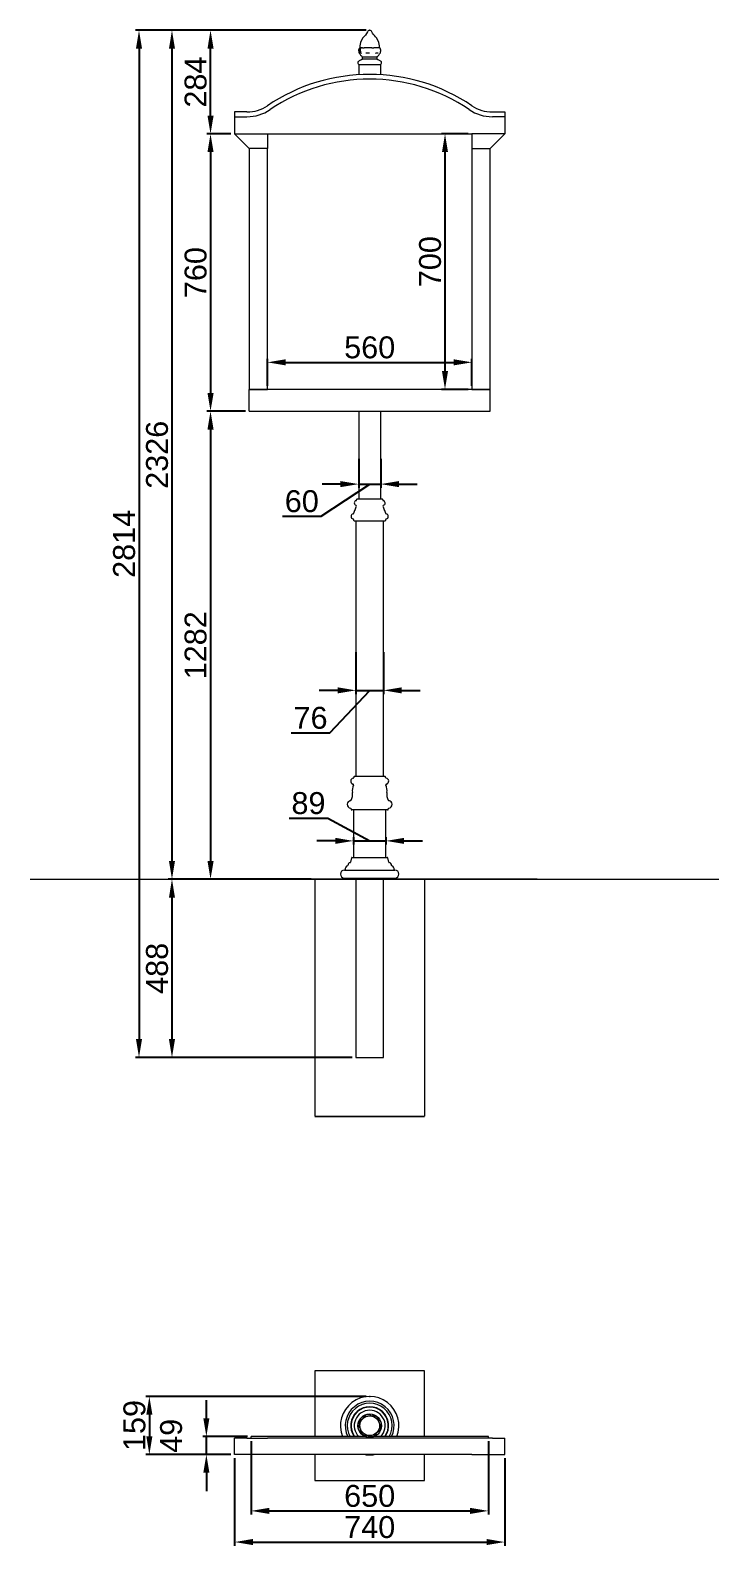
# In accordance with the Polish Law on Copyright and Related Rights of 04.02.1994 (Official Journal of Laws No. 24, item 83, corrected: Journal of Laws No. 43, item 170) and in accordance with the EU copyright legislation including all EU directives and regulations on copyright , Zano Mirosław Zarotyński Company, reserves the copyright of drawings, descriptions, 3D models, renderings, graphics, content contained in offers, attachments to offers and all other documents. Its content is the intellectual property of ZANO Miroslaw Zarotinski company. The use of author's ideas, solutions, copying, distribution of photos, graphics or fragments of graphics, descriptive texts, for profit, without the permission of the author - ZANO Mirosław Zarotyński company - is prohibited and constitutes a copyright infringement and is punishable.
# Model space of a CAD drawing. Header units: millimetres. Extents: x -527 to 5536, y 188 to 4456.
# Drawn here: x -527 to 1359, y 188 to 4340 of the extents above; entities that cross this region are included whole.
import ezdxf

# ---------------------------------------------------------------- set-up
doc = ezdxf.new("R2010")
doc.units = ezdxf.units.MM
doc.header["$PDSIZE"] = -1
doc.linetypes.add('HIDDEN', pattern=[1.905, 1.27, -0.635])
for name, color, linetype, lineweight in [('ZANO_R', 7, 'Continuous', 0), ('ZANO_R_przerywana', 7, 'HIDDEN', 0), ('ZANO_W', 1, 'Continuous', 0)]:
    doc.layers.add(name, color=color, linetype=linetype, lineweight=lineweight)
doc.styles.add('Arial', font='arial.ttf')
doc.styles.get("Standard").update_dxf_attribs({"font": 'ARIALUNI.TTF'})
doc.dimstyles.new('pl i ang', dxfattribs={"dimtxt": 50, "dimasz": 50, "dimexe": 1.25, "dimexo": 0.625, "dimgap": 10, "dimtad": 1, "dimtoh": 1, "dimtxsty": 'Standard', "dimcen": 2.5, "dimclrd": 1, "dimclre": 1, "dimclrt": 1, "dimadec": 0, "dimazin": 0, "dimtfac": 1, "dimtmove": 0, "dimatfit": 3, "dimfxl": 1, "dimarcsym": 1})

# ---------------------------------------------------------------- blocks, each defined once
blk = doc.blocks.new('*D407')
at = {"layer": 'ZANO_W', "color": 1, "lineweight": -2}
for p, q in [((392.7, 4339.6), (-43.1, 4339.6)), ((-33.1, 4105.8), (-33.1, 4289.6)), ((22.8, 4055.8), (-43.1, 4055.8))]:
    blk.add_line(p, q, dxfattribs=at)
at = {"layer": 'ZANO_W', "color": 1}
for points in [[(-24.7, 4289.6), (-41.4, 4289.6), (-33.1, 4339.6)], [(-41.4, 4105.8), (-24.7, 4105.8), (-33.1, 4055.8)]]:
    blk.add_solid(points, dxfattribs=at)
at = {"layer": 'ZANO_W', "color": 1, "insert": (-73.7, 4197.7), "char_height": 60, "attachment_point": 5, "rotation": 90, "style": 'Arial'}
blk.add_mtext('284', dxfattribs=at)
blk = doc.blocks.new('*D408')
at = {"layer": 'ZANO_W', "color": 1, "lineweight": -2}
for p, q in [((22.8, 4055.8), (-43.1, 4055.8)), ((-33.1, 4005.8), (-33.1, 3345.8)), ((62.8, 3295.8), (-43.1, 3295.8))]:
    blk.add_line(p, q, dxfattribs=at)
at = {"layer": 'ZANO_W', "color": 1}
for points in [[(-24.7, 4005.8), (-41.4, 4005.8), (-33.1, 4055.8)], [(-41.4, 3345.8), (-24.7, 3345.8), (-33.1, 3295.8)]]:
    blk.add_solid(points, dxfattribs=at)
at = {"layer": 'ZANO_W', "color": 1, "insert": (-73.7, 3675.8), "char_height": 60, "attachment_point": 5, "rotation": 90, "style": 'Arial'}
blk.add_mtext('760', dxfattribs=at)
blk = doc.blocks.new('*D409')
at = {"layer": 'ZANO_W', "color": 1, "lineweight": -2}
for p, q in [((62.8, 3295.8), (-43.1, 3295.8)), ((-33.1, 3245.8), (-33.1, 2063.6)), ((242.8, 2013.6), (-43.1, 2013.6))]:
    blk.add_line(p, q, dxfattribs=at)
at = {"layer": 'ZANO_W', "color": 1}
for points in [[(-24.7, 3245.8), (-41.4, 3245.8), (-33.1, 3295.8)], [(-41.4, 2063.6), (-24.7, 2063.6), (-33.1, 2013.6)]]:
    blk.add_solid(points, dxfattribs=at)
at = {"layer": 'ZANO_W', "color": 1, "insert": (-73.7, 2654.7), "char_height": 60, "attachment_point": 5, "rotation": 90, "style": 'Arial'}
blk.add_mtext('1282', dxfattribs=at)
blk = doc.blocks.new('*D410')
at = {"layer": 'ZANO_W', "color": 1, "lineweight": -2}
for p, q in [((242.8, 2013.6), (-148.7, 2013.6)), ((-138.7, 1963.6), (-138.7, 1575.6)), ((354.8, 1525.6), (-148.7, 1525.6))]:
    blk.add_line(p, q, dxfattribs=at)
at = {"layer": 'ZANO_W', "color": 1}
for points in [[(-130.4, 1963.6), (-147, 1963.6), (-138.7, 2013.6)], [(-147, 1575.6), (-130.4, 1575.6), (-138.7, 1525.6)]]:
    blk.add_solid(points, dxfattribs=at)
at = {"layer": 'ZANO_W', "color": 1, "insert": (-179.3, 1769.6), "char_height": 60, "attachment_point": 5, "rotation": 90, "style": 'Arial'}
blk.add_mtext('488', dxfattribs=at)
blk = doc.blocks.new('*D411')
at = {"layer": 'ZANO_W', "color": 1, "lineweight": -2}
for p, q in [((393, 4339.6), (-148.7, 4339.6)), ((-138.7, 4289.6), (-138.7, 2063.6)), ((242.8, 2013.6), (-148.7, 2013.6))]:
    blk.add_line(p, q, dxfattribs=at)
at = {"layer": 'ZANO_W', "color": 1}
for points in [[(-130.4, 4289.6), (-147, 4289.6), (-138.7, 4339.6)], [(-147, 2063.6), (-130.4, 2063.6), (-138.7, 2013.6)]]:
    blk.add_solid(points, dxfattribs=at)
at = {"layer": 'ZANO_W', "color": 1, "insert": (-179.4, 3176.6), "char_height": 60, "attachment_point": 5, "rotation": 90, "style": 'Arial'}
blk.add_mtext('2326', dxfattribs=at)
blk = doc.blocks.new('*D412')
at = {"layer": 'ZANO_W', "color": 1, "lineweight": -2}
for p, q in [((392.7, 4339.6), (-239, 4339.6)), ((-229, 4289.6), (-229, 1575.6)), ((354.8, 1525.6), (-239, 1525.6))]:
    blk.add_line(p, q, dxfattribs=at)
at = {"layer": 'ZANO_W', "color": 1}
for points in [[(-220.7, 4289.6), (-237.3, 4289.6), (-229, 4339.6)], [(-237.3, 1575.6), (-220.7, 1575.6), (-229, 1525.6)]]:
    blk.add_solid(points, dxfattribs=at)
at = {"layer": 'ZANO_W', "color": 1, "insert": (-269.6, 2932.6), "char_height": 60, "attachment_point": 5, "rotation": 90, "style": 'Arial'}
blk.add_mtext('2814', dxfattribs=at)
blk = doc.blocks.new('*D414')
at = {"layer": 'ZANO_W', "color": 1, "lineweight": -2}
for p, q in [((392.9, 596.6), (-210.7, 596.6)), ((-200.7, 546.6), (-200.7, 487.6)), ((22.8, 437.6), (-210.7, 437.6))]:
    blk.add_line(p, q, dxfattribs=at)
at = {"layer": 'ZANO_W', "color": 1}
for points in [[(-192.3, 546.6), (-209, 546.6), (-200.7, 596.6)], [(-209, 487.6), (-192.3, 487.6), (-200.7, 437.6)]]:
    blk.add_solid(points, dxfattribs=at)
at = {"layer": 'ZANO_W', "color": 1, "insert": (-241.3, 517.1), "char_height": 60, "attachment_point": 5, "rotation": 90, "style": 'Arial'}
blk.add_mtext('159', dxfattribs=at)
blk = doc.blocks.new('*D415')
at = {"layer": 'ZANO_W', "color": 1, "lineweight": -2}
for p, q in [((-44.5, 536.6), (-44.5, 586.6)), ((67.8, 486.6), (-54.5, 486.6)), ((-44.5, 437.6), (-44.5, 486.6)), ((22.8, 437.6), (-54.5, 437.6)), ((-44.5, 387.6), (-44.5, 337.6))]:
    blk.add_line(p, q, dxfattribs=at)
at = {"layer": 'ZANO_W', "color": 1}
for points in [[(-52.8, 536.6), (-36.2, 536.6), (-44.5, 486.6)], [(-36.2, 387.6), (-52.8, 387.6), (-44.5, 437.6)]]:
    blk.add_solid(points, dxfattribs=at)
at = {"layer": 'ZANO_W', "color": 1, "insert": (-140.8, 488.8), "char_height": 60, "attachment_point": 5, "rotation": 90, "style": 'Arial'}
blk.add_mtext('49', dxfattribs=at)
blk = doc.blocks.new('*D416')
at = {"layer": 'ZANO_W', "color": 1, "lineweight": -2}
for p, q in [((77.8, 474.6), (77.8, 273.2)), ((727.9, 474.6), (727.9, 273.2)), ((127.8, 283.2), (677.9, 283.2))]:
    blk.add_line(p, q, dxfattribs=at)
at = {"layer": 'ZANO_W', "color": 1}
for points in [[(127.8, 291.6), (127.8, 274.9), (77.8, 283.2)], [(677.9, 274.9), (677.9, 291.6), (727.9, 283.2)]]:
    blk.add_solid(points, dxfattribs=at)
at = {"layer": 'ZANO_W', "color": 1, "insert": (402.9, 323.9), "char_height": 60, "attachment_point": 5, "style": 'Arial'}
blk.add_mtext('650', dxfattribs=at)
blk = doc.blocks.new('*D417')
at = {"layer": 'ZANO_W', "color": 1, "lineweight": -2}
for p, q in [((32.8, 427.6), (32.8, 187.8)), ((772.9, 427.6), (772.9, 187.8)), ((82.8, 197.8), (722.9, 197.8))]:
    blk.add_line(p, q, dxfattribs=at)
at = {"layer": 'ZANO_W', "color": 1}
for points in [[(82.8, 206.2), (82.8, 189.5), (32.8, 197.8)], [(722.9, 189.5), (722.9, 206.2), (772.9, 197.8)]]:
    blk.add_solid(points, dxfattribs=at)
at = {"layer": 'ZANO_W', "color": 1, "insert": (402.9, 238.5), "char_height": 60, "attachment_point": 5, "style": 'Arial'}
blk.add_mtext('740', dxfattribs=at)
blk = doc.blocks.new('*D420')
at = {"layer": 'ZANO_W', "color": 1, "lineweight": -2}
for p, q in [((122.8, 3365.8), (122.8, 3439.9)), ((172.8, 3429.9), (632.9, 3429.9)), ((682.9, 3365.8), (682.9, 3439.9))]:
    blk.add_line(p, q, dxfattribs=at)
at = {"layer": 'ZANO_W', "color": 1}
for points in [[(172.8, 3438.3), (172.8, 3421.6), (122.8, 3429.9)], [(632.9, 3421.6), (632.9, 3438.3), (682.9, 3429.9)]]:
    blk.add_solid(points, dxfattribs=at)
at = {"layer": 'ZANO_W', "color": 1, "insert": (402.9, 3470.6), "char_height": 60, "attachment_point": 5, "style": 'Arial'}
blk.add_mtext('560', dxfattribs=at)
blk = doc.blocks.new('*D421')
at = {"layer": 'ZANO_W', "color": 1, "lineweight": -2}
for p, q in [((672.9, 4055.8), (599.2, 4055.8)), ((609.2, 3405.8), (609.2, 4005.8)), ((672.9, 3355.8), (599.2, 3355.8))]:
    blk.add_line(p, q, dxfattribs=at)
at = {"layer": 'ZANO_W', "color": 1}
for points in [[(617.5, 4005.8), (600.8, 4005.8), (609.2, 4055.8)], [(600.8, 3405.8), (617.5, 3405.8), (609.2, 3355.8)]]:
    blk.add_solid(points, dxfattribs=at)
at = {"layer": 'ZANO_W', "color": 1, "insert": (568.5, 3705.8), "char_height": 60, "attachment_point": 5, "rotation": 90, "style": 'Arial'}
blk.add_mtext('700', dxfattribs=at)
blk = doc.blocks.new('*D422')
at = {"layer": 'ZANO_W', "color": 1, "lineweight": -2}
for p, q in [((372.7, 3165.7), (372.7, 3086.3)), ((433, 3165.7), (433, 3086.3)), ((269.9, 3008.5), (402.9, 3096.3)), ((322.7, 3096.3), (272.7, 3096.3)), ((372.7, 3096.3), (433, 3096.3)), ((483, 3096.3), (533, 3096.3)), ((163.9, 3008.5), (269.9, 3008.5))]:
    blk.add_line(p, q, dxfattribs=at)
at = {"layer": 'ZANO_W', "color": 1}
for points in [[(322.7, 3087.9), (322.7, 3104.6), (372.7, 3096.3)], [(483, 3104.6), (483, 3087.9), (433, 3096.3)]]:
    blk.add_solid(points, dxfattribs=at)
at = {"layer": 'ZANO_W', "color": 1, "insert": (216.9, 3049.2), "char_height": 60, "attachment_point": 5, "style": 'Arial'}
blk.add_mtext('60', dxfattribs=at)
blk = doc.blocks.new('*D423')
at = {"layer": 'ZANO_W', "color": 1, "lineweight": -2}
for p, q in [((364.8, 2635.7), (364.8, 2521.2)), ((440.9, 2635.7), (440.9, 2521.2)), ((314.8, 2531.2), (264.8, 2531.2)), ((293.7, 2414.9), (402.9, 2531.2)), ((364.8, 2531.2), (440.9, 2531.2)), ((490.9, 2531.2), (540.9, 2531.2)), ((188.2, 2414.9), (293.7, 2414.9))]:
    blk.add_line(p, q, dxfattribs=at)
at = {"layer": 'ZANO_W', "color": 1}
for points in [[(314.8, 2522.9), (314.8, 2539.6), (364.8, 2531.2)], [(490.9, 2539.6), (490.9, 2522.9), (440.9, 2531.2)]]:
    blk.add_solid(points, dxfattribs=at)
at = {"layer": 'ZANO_W', "color": 1, "insert": (240.9, 2455.6), "char_height": 60, "attachment_point": 5, "style": 'Arial'}
blk.add_mtext('76', dxfattribs=at)
blk = doc.blocks.new('*D424')
at = {"layer": 'ZANO_W', "color": 1, "lineweight": -2}
for p, q in [((182.1, 2181.3), (288.3, 2181.3)), ((288.3, 2181.3), (402.9, 2118.8)), ((308.4, 2118.8), (258.4, 2118.8)), ((358.4, 2128.7), (358.4, 2108.8)), ((358.4, 2118.8), (447.3, 2118.8)), ((447.3, 2128.7), (447.3, 2108.8)), ((497.3, 2118.8), (547.3, 2118.8))]:
    blk.add_line(p, q, dxfattribs=at)
at = {"layer": 'ZANO_W', "color": 1}
for points in [[(308.4, 2110.5), (308.4, 2127.2), (358.4, 2118.8)], [(497.3, 2127.2), (497.3, 2110.5), (447.3, 2118.8)]]:
    blk.add_solid(points, dxfattribs=at)
at = {"layer": 'ZANO_W', "color": 1, "insert": (235.2, 2222), "char_height": 60, "attachment_point": 5, "style": 'Arial'}
blk.add_mtext('89', dxfattribs=at)

msp = doc.modelspace()

# ---------------------------------------------------------------- linework, layer by layer
at = {"layer": 'ZANO_R'}
for p, q in [((403, 4339.6), (402.7, 4339.6)), ((375.9, 4292), (375.9, 4291.9)), ((383, 4292), (375.9, 4292)), ((379.1, 4276.7), (376.1, 4276.7)), ((378.9, 4277.6), (379.1, 4277.3)), ((408.8, 4292), (387.4, 4292)), ((402.1, 4276.7), (392.7, 4276.7)), ((428.6, 4292), (414.3, 4292)), ((425.8, 4276.7), (419.4, 4276.7)), ((429.8, 4291.9), (429.8, 4292)), ((429.8, 4292), (429.8, 4292)), ((372.7, 4245.8), (372.7, 4217.9)), ((372.7, 4245.8), (402.9, 4245.8)), ((375.8, 4275.3), (375.7, 4275.4)), ((375.9, 4275.1), (375.9, 4275)), ((422.4, 4260.8), (383.3, 4260.8)), ((383.5, 4266.5), (422.2, 4266.5)), ((402.9, 4245.8), (433, 4245.8)), ((430, 4275.3), (430, 4275.4)), ((433, 4217.9), (433, 4245.8)), ((66.7, 4115.8), (32.8, 4115.8)), ((32.8, 4115.8), (32.8, 4102.8)), ((739, 4115.8), (772.9, 4115.8)), ((772.9, 4115.8), (772.9, 4102.8)), ((32.8, 4102.8), (66.7, 4102.8)), ((32.8, 4102.8), (32.8, 4055.8)), ((772.9, 4102.8), (739, 4102.8)), ((772.9, 4102.8), (772.9, 4055.8)), ((32.8, 4055.8), (122.8, 4055.8)), ((72.8, 4015.8), (32.8, 4055.8)), ((122.8, 4055.8), (682.9, 4055.8)), ((122.8, 4055.8), (122.8, 4015.8)), ((772.9, 4055.8), (682.9, 4055.8)), ((682.9, 4055.8), (682.9, 4015.8)), ((732.9, 4015.8), (772.9, 4055.8)), ((72.8, 4015.8), (72.8, 3355.8)), ((122.8, 4015.8), (72.8, 4015.8)), ((122.8, 3355.8), (122.8, 4015.8)), ((682.9, 4015.8), (682.9, 3355.8)), ((682.9, 4015.8), (732.9, 4015.8)), ((732.9, 3355.8), (732.9, 4015.8)), ((72.8, 3355.8), (122.8, 3355.8)), ((72.8, 3295.8), (72.8, 3355.8)), ((732.9, 3355.8), (72.8, 3355.8)), ((682.9, 3355.8), (732.9, 3355.8)), ((732.9, 3295.8), (732.9, 3355.8)), ((72.8, 3295.8), (732.9, 3295.8)), ((372.7, 3295.8), (372.7, 3055.7)), ((433, 3055.7), (433, 3295.8)), ((366.9, 3053.8), (366.9, 3052.9)), ((368.9, 3055.7), (402.9, 3055.7)), ((402.9, 3055.7), (436.8, 3055.7)), ((438.8, 3052.9), (438.8, 3053.8)), ((358.8, 2999), (358.8, 2997.7)), ((360.8, 2995.8), (444.9, 2995.8)), ((364.8, 2995.8), (364.8, 2295.7)), ((440.9, 2295.7), (440.9, 2995.8)), ((446.9, 2997.7), (446.9, 2999)), ((359.7, 2293.9), (359.6, 2292.8)), ((361.7, 2295.7), (402.9, 2295.7)), ((402.9, 2295.7), (444, 2295.7)), ((446.2, 2292.8), (446, 2293.9)), ((351.8, 2206.4), (351.8, 2205.6)), ((451.9, 2203.7), (353.8, 2203.7)), ((358.4, 2203.7), (358.4, 2073.7)), ((447.3, 2073.7), (447.3, 2203.7)), ((453.9, 2205.6), (453.9, 2206.4)), ((333.8, 2038.9), (402.9, 2038.9)), ((352.7, 2072.8), (350.5, 2060.4)), ((353.7, 2073.7), (402.9, 2073.7)), ((402.9, 2073.7), (452, 2073.7)), ((402.9, 2038.9), (471.9, 2038.9)), ((455.2, 2060.4), (453, 2072.8)), ((-526.7, 2013.6), (1358.8, 2013.6)), ((861.7, 2013.6), (-56, 2013.6)), ((252.8, 2013.6), (552.9, 2013.6)), ((552.9, 2013.6), (252.8, 2013.6)), ((333.8, 2016.9), (471.9, 2016.9)), ((337.8, 2016.3), (337.8, 2013.6)), ((364.8, 2013.6), (440.9, 2013.6)), ((467.9, 2013.6), (467.9, 2016.3)), ((409, 543), (409, 543)), ((375.9, 514.2), (376.1, 512.9)), ((376.9, 508.8), (376.9, 508.8)), ((383.1, 535.2), (383.1, 535.2)), ((428.8, 524.5), (428.8, 524.5)), ((32.8, 437.6), (32.8, 482.6)), ((66.7, 482.6), (32.8, 482.6)), ((66.7, 482.6), (122.7, 482.6)), ((77.8, 482.6), (77.8, 486.6)), ((390.7, 486.6), (77.8, 486.6)), ((683, 482.6), (122.7, 482.6)), ((396.7, 490.3), (396.7, 490.3)), ((727.9, 486.6), (414.9, 486.6)), ((418.4, 494.5), (418.9, 494.9)), ((422.6, 498.1), (422.6, 498.1)), ((739, 482.6), (683, 482.6)), ((727.9, 482.6), (727.9, 486.6)), ((739, 482.6), (772.9, 482.6)), ((772.9, 437.6), (772.9, 482.6)), ((66.7, 437.6), (32.8, 437.6)), ((122.7, 437.6), (66.7, 437.6)), ((683, 437.6), (122.7, 437.6)), ((683, 437.6), (739, 437.6)), ((739, 437.6), (772.9, 437.6))]:
    msp.add_line(p, q, dxfattribs=at)
at = {"layer": 'ZANO_R', "flags": 128}
for points in [[(402.7, 4339.6), (401.8, 4339.5), (400.7, 4339.2), (399, 4338.2), (397.6, 4336.8), (396.6, 4335.1), (394.2, 4330.6), (391, 4326.7), (387.5, 4322.8), (384.3, 4318.6), (380.7, 4312.5), (377.9, 4306), (376.7, 4301.4), (375.9, 4296.7), (375.9, 4291.9)], [(429.8, 4291.9), (429.8, 4296.7), (429, 4301.4), (427.8, 4306), (425, 4312.5), (421.4, 4318.6), (418.9, 4322), (416.1, 4325.2), (413.4, 4328.3), (411, 4331.4), (409.1, 4335.1), (408.1, 4336.8), (406.7, 4338.2), (405, 4339.2), (403.9, 4339.5), (403, 4339.6)], [(375.4, 4291), (374.8, 4290.7), (374, 4289.9), (373, 4288.2), (372.7, 4286.8), (372.6, 4285.8), (372.6, 4284.4), (372.7, 4283.2), (372.8, 4282.1), (372.8, 4280.5), (373, 4279.2), (373.2, 4278.5), (373.3, 4278.1), (373.6, 4277.6), (374.6, 4276.3), (375.8, 4275.3)], [(375.3, 4291), (375.3, 4291), (375.4, 4291)], [(378.1, 4290.6), (378, 4290.5), (377.7, 4290), (377.5, 4289.6), (377.3, 4288.9), (377.2, 4287.8), (377.1, 4285.6), (377.2, 4284), (377.4, 4282.3), (378, 4279.8), (378.6, 4278.3), (378.9, 4277.6)], [(378.5, 4290.8), (378.4, 4290.8), (378.1, 4290.6)], [(379.1, 4277.3), (379.7, 4276.4), (379.8, 4276.3)], [(383, 4292), (384.4, 4292), (387.3, 4292), (387.4, 4292)], [(408.8, 4292), (410.6, 4292), (414.2, 4292), (414.3, 4292)], [(430, 4275.3), (430.9, 4276), (431.4, 4276.6), (431.8, 4277.1), (432.3, 4278), (432.7, 4279), (432.9, 4281.2), (433, 4282.6), (433, 4283.7), (433.1, 4284.9), (433.1, 4285.8), (432.9, 4287.3), (432.7, 4288.2), (432.1, 4289.3), (431.2, 4290.4), (430.3, 4290.9)], [(430.4, 4291), (430.4, 4291), (430.3, 4291)], [(383.3, 4261), (383.2, 4260.2), (382.2, 4259.5), (380.7, 4258.9), (379.2, 4258.4), (377.6, 4257.8), (376, 4257.2), (374.4, 4256.4), (373, 4255.5), (371.8, 4254.4), (370.8, 4252.8), (370.5, 4251.1), (370.6, 4249.3), (371.4, 4247.6), (372, 4246.8), (372.7, 4246.3), (373.7, 4245.9), (374.5, 4245.8)], [(375.6, 4275.3), (375.7, 4275.3), (375.9, 4275), (375.9, 4275)], [(375.9, 4275.1), (375.9, 4274.7), (376.6, 4273), (377.6, 4271.6), (378.8, 4270.4), (380, 4269.3), (381.2, 4268.3), (382.5, 4267.3), (383.5, 4266.4)], [(383.5, 4266.5), (383.2, 4266.3), (382.6, 4265.7), (382.3, 4265), (382.1, 4264.4), (382, 4263.8), (382, 4262.9), (382.2, 4262.1), (382.4, 4261.6), (382.8, 4261.1), (383.3, 4260.8)], [(422.2, 4266.4), (423.6, 4267.6), (425.3, 4269), (426.9, 4270.4), (428.1, 4271.6), (429.1, 4273), (429.8, 4274.7), (429.8, 4275.1)], [(422.2, 4260.7), (422.4, 4260.8), (422.9, 4261.1), (423.3, 4261.6), (423.5, 4262.1), (423.7, 4262.9), (423.7, 4263.8), (423.6, 4264.3), (423.5, 4264.8), (423.3, 4265.3), (422.9, 4265.9), (422.3, 4266.4), (422.2, 4266.5)], [(431.2, 4245.8), (432, 4245.9), (433, 4246.3), (433.7, 4246.8), (434.3, 4247.6), (435.1, 4249.3), (435.2, 4251.1), (434.9, 4252.8), (433.9, 4254.4), (432.7, 4255.5), (431.3, 4256.4), (429.7, 4257.2), (428.1, 4257.8), (426.5, 4258.4), (425, 4258.9), (423.5, 4259.5), (422.5, 4260.2), (422.4, 4261)], [(429.8, 4275), (429.9, 4275.1), (430.1, 4275.3)], [(408.1, 543.1), (405.2, 545), (402.5, 546.2), (400.1, 546.6), (398.2, 546.6), (395.2, 546), (392.6, 545.2), (391, 544.6), (389.5, 543.9), (387.6, 542.7), (386.1, 541.2), (384.8, 539.3), (383.8, 537.1), (383.1, 535.2)], [(409.1, 543), (408.4, 543.1), (407.9, 543.2)], [(428.4, 525.3), (428.6, 528.8), (428.3, 531.7), (427.5, 534), (426.5, 535.6), (424.4, 538), (422.4, 539.8), (421.2, 540.9), (419.8, 541.8), (417.8, 542.9), (415.8, 543.5), (413.4, 543.6), (411, 543.4), (409, 543)], [(382.6, 534.4), (379.5, 532.9), (377.1, 531.1), (375.5, 529.3), (374.6, 527.6), (373.6, 524.7), (373, 522), (372.7, 520.4), (372.6, 518.7), (372.7, 516.4), (373.2, 514.4), (374.2, 512.3), (375.6, 510.3), (376.9, 508.8)], [(377, 508.8), (377.1, 508.2), (377.3, 507.7)], [(377.3, 508), (377.1, 504.5), (377.4, 501.5), (378.2, 499.3), (379.2, 497.6), (381.3, 495.3), (383.3, 493.5), (384.5, 492.4), (385.9, 491.4), (387.9, 490.4), (389.9, 489.8), (392.3, 489.6), (394.7, 489.9), (396.7, 490.3)], [(383, 535), (382.7, 534.7), (382.4, 534.3)], [(422.6, 498.2), (423, 498.6), (423.3, 498.9)], [(423.1, 498.9), (426.2, 500.4), (428.6, 502.2), (430.2, 504), (431.1, 505.7), (432.1, 508.6), (432.7, 511.3), (433, 512.9), (433.1, 514.6), (433, 516.8), (432.5, 518.9), (431.5, 521), (430.1, 522.9), (428.8, 524.5)], [(428.8, 524.4), (428.6, 525), (428.4, 525.5)], [(396.7, 490.3), (397.3, 490.2), (397.7, 490.1)], [(397.6, 490.2), (400.5, 488.3), (403.2, 487.1), (405.6, 486.6), (407.5, 486.7), (410.5, 487.3), (413.1, 488.1), (414.7, 488.7), (416.2, 489.4), (418.1, 490.6), (419.6, 492), (420.9, 494), (421.9, 496.2), (422.6, 498.1)]]:
    msp.add_lwpolyline(points, dxfattribs=at)
at = {"layer": 'ZANO_R'}
for radius in [32.4, 27]:
    msp.add_circle((402.9, 516.6), radius, dxfattribs=at)
for centre, radius, start, end in [((374.9, 4291.8), 0.904, 299.768, 1.659), ((375.2, 4276.6), 0.877, 8.9685, 53.7642), ((328, 4286.9), 49.1, 348.0225, 357.9983), ((376.1, 4276.7), 0.041, 171.329, 232.3196), ((361.3, 4286.6), 15.8, 357.8544, 16.3226), ((378.6, 4276.9), 0.574, 335.706, 35.6192), ((379.1, 4276.7), 0.0545, 266.9162, 343.1676), ((389.8, 4274.8), 3.32, 34.8008, 47.9596), ((392.6, 4276.8), 0.12, 221.7313, 278.5591), ((402.1, 4276.8), 0.139, 262.4568, 314.5551), ((392.5, 4284.3), 12.3, 322.2536, 325.5381), ((419.9, 4277.2), 0.784, 173.0368, 217.3326), ((419.4, 4276.8), 0.0959, 215.941, 278.2983), ((425.8, 4276.7), 0.0592, 265.4651, 339.8248), ((427.2, 4276.1), 1.37, 124.6953, 156.0228), ((429.2, 4277.9), 14, 87.714, 92.286), ((430.7, 4291.8), 0.848, 175.9342, 242.2212), ((402.9, 3718.8), 500, 55.9279, 124.0721), ((402.9, 3718.8), 487, 55.9279, 124.0721), ((66.7, 4215.8), 100, 270, 304.0721), ((66.7, 4215.8), 113, 270, 304.0721), ((739, 4215.8), 113, 235.9279, 270), ((739, 4215.8), 100, 235.9279, 270), ((367, 3044.7), 6.5, 104.1861, 254.0971), ((341.9, 3040.2), 25, 326.6193, 350.7915), ((364.6, 3036.6), 2, 350.7915, 74.0971), ((364.9, 3053), 2, 284.1861, 359), ((368.9, 3053.7), 2, 90, 179), ((436.8, 3053.7), 2, 1, 90), ((440.8, 3053), 2, 181, 255.8139), ((441.1, 3036.6), 2, 105.9029, 189.2085), ((463.8, 3040.2), 25, 189.2085, 213.3807), ((438.7, 3044.7), 6.5, 285.9029, 75.8139), ((358.9, 3007.7), 7, 102.4113, 256.5615), ((356.8, 2999), 2, 1, 76.5615), ((356.9, 3016.5), 2, 282.4113, 351.9185), ((360.8, 2997.8), 2, 181, 270), ((383.7, 3012.7), 25, 146.6193, 171.9185), ((422, 3012.7), 25, 8.0815, 33.3807), ((444.9, 2997.8), 2, 270, 359), ((448.8, 3016.5), 2, 188.0815, 257.5887), ((448.9, 2999), 2, 103.4385, 179), ((446.8, 3007.7), 7, 283.4385, 77.5887), ((359.3, 2282.7), 8.5, 99.7638, 253.9116), ((357.6, 2293), 2, 279.7638, 352.7367), ((361.7, 2293.7), 2, 90, 172.7367), ((444, 2293.7), 2, 7.2633, 90), ((448.1, 2293), 2, 187.2633, 260.2362), ((446.4, 2282.7), 8.5, 286.0884, 80.2362), ((315.9, 2246.8), 40, 335.5888, 7.0119), ((395.3, 2256.5), 40, 157.5656, 187.0119), ((356.4, 2272.6), 2, 337.5656, 73.9116), ((449.3, 2272.6), 2, 106.0884, 202.4344), ((410.4, 2256.5), 40, 352.9881, 22.4344), ((489.8, 2246.8), 40, 172.9881, 204.4112), ((352, 2218.7), 10.5, 96.8541, 260.0883), ((349.8, 2206.3), 2, 1, 80.0883), ((350.5, 2231.1), 2, 276.8541, 335.5888), ((353.8, 2205.7), 2, 181, 270), ((451.9, 2205.7), 2, 270, 359), ((455.2, 2231.1), 2, 204.4112, 263.1459), ((455.9, 2206.3), 2, 99.9117, 179), ((453.7, 2218.7), 10.5, 279.9117, 83.1459), ((333.8, 2027.9), 11, 90, 270), ((335.2, 2039.9), 1, 270, 12.3214), ((344.9, 2042), 9, 105.5869, 192.3214), ((342.2, 2051.7), 1, 285.5869, 5.9479), ((350.3, 2052.5), 7.14, 95.957, 185.9479), ((349.5, 2060.6), 1, 275.957, 349.8753), ((353.7, 2072.7), 1, 90, 169.8753), ((452, 2072.7), 1, 10.1247, 90), ((456.2, 2060.6), 1, 190.1247, 264.043), ((455.4, 2052.5), 7.14, 354.0521, 84.043), ((463.5, 2051.7), 1, 174.0521, 254.4131), ((460.8, 2042), 9, 347.6786, 74.4131), ((470.5, 2039.9), 1, 167.6786, 270), ((471.9, 2027.9), 11, 270, 90), ((336.8, 2016.3), 1, 0, 38.2395), ((468.9, 2016.3), 1, 141.7605, 180), ((402.9, 516.6), 80, 337.9757, 202.0243), ((402.9, 516.6), 66.9, 333.3622, 206.6378), ((402.9, 516.6), 61.4, 330.7498, 209.2502), ((402.9, 516.6), 52, 324.7656, 215.2344), ((402.9, 516.6), 51, 323.9404, 216.0596), ((402.9, 516.6), 42.4, 314.9474, 225.0526), ((402.9, 516.6), 80, 260.9313, 270), ((402.9, 516.6), 80, 270, 279.0687)]:
    msp.add_arc(centre, radius, start, end, dxfattribs=at)
msp.add_point((402.9, 596.6), dxfattribs=at)
at = {"layer": 'ZANO_R_przerywana'}
for p, q in [((252.8, 2013.6), (252.8, 1363.6)), ((252.8, 2013.6), (252.8, 1363.6)), ((364.8, 2013.6), (364.8, 1525.6)), ((440.9, 1525.6), (440.9, 2013.6)), ((552.9, 2013.6), (552.9, 1363.6)), ((552.9, 2013.6), (552.9, 1363.6)), ((364.8, 1525.6), (440.9, 1525.6)), ((252.8, 1363.6), (552.9, 1363.6)), ((552.9, 1363.6), (252.8, 1363.6)), ((252.8, 666.6), (252.8, 486.6)), ((552.9, 666.6), (252.8, 666.6)), ((552.9, 486.6), (552.9, 666.6)), ((252.8, 437.6), (252.8, 366.6)), ((552.9, 366.6), (552.9, 437.6)), ((252.8, 366.6), (552.9, 366.6))]:
    msp.add_line(p, q, dxfattribs=at)

# ---------------------------------------------------------------- dimensions: what is measured, and where the dimension line sits
at = {"layer": 'ZANO_W'}
for base, p1, p2, picture, middle in [((-229, 1525.6), (402.7, 4339.6), (364.8, 1525.6), '*D412', (-269.6, 2932.6)), ((-138.7, 2013.6), (403, 4339.6), (252.8, 2013.6), '*D411', (-179.4, 3176.6)), ((-33.1, 4339.6), (32.8, 4055.8), (402.7, 4339.6), '*D407', (-73.7, 4197.7)), ((-33.1, 3295.8), (32.8, 4055.8), (72.8, 3295.8), '*D408', (-73.7, 3675.8)), ((609.2, 4055.8), (682.9, 3355.8), (682.9, 4055.8), '*D421', (568.5, 3705.8)), ((-33.1, 2013.6), (72.8, 3295.8), (252.8, 2013.6), '*D409', (-73.7, 2654.7)), ((-138.7, 1525.6), (252.8, 2013.6), (364.8, 1525.6), '*D410', (-179.3, 1769.6)), ((-200.7, 437.6), (402.9, 596.6), (32.8, 437.6), '*D414', (-241.3, 517.1)), ((-44.5, 486.6), (32.8, 437.6), (77.8, 486.6), '*D415', (-140.8, 488.8))]:
    dim = msp.add_linear_dim(base=base, p1=p1, p2=p2, angle=90, dimstyle='pl i ang', override={"dimtxt": 60, "dimexe": 10, "dimexo": 10, "dimtoh": 0, "dimdec": 0, "dimtxsty": 'Arial', "dimtdec": 0, "dimtmove": 1}, dxfattribs=at)
    dim.commit()
    dim.dimension.update_dxf_attribs({"geometry": picture, "text_midpoint": middle})
for base, p1, p2, picture, middle in [((682.9, 3429.9), (122.8, 3355.8), (682.9, 3355.8), '*D420', (402.9, 3470.6)), ((727.9, 283.2), (77.8, 484.6), (727.9, 484.6), '*D416', (402.9, 323.9)), ((772.9, 197.8), (32.8, 437.6), (772.9, 437.6), '*D417', (402.9, 238.5))]:
    dim = msp.add_linear_dim(base=base, p1=p1, p2=p2, dimstyle='pl i ang', override={"dimtxt": 60, "dimexe": 10, "dimexo": 10, "dimtoh": 0, "dimdec": 0, "dimtxsty": 'Arial', "dimtdec": 0, "dimtmove": 1}, dxfattribs=at)
    dim.commit()
    dim.dimension.update_dxf_attribs({"geometry": picture, "text_midpoint": middle})
for base, p1, p2, picture, middle in [((433, 3096.3), (372.7, 3175.7), (433, 3175.7), '*D422', (259.9, 3008.5)), ((440.9, 2531.2), (364.8, 2645.7), (440.9, 2645.7), '*D423', (283.7, 2414.9)), ((447.3, 2118.8), (358.4, 2138.7), (447.3, 2138.7), '*D424', (278.3, 2181.3))]:
    dim = msp.add_linear_dim(base=base, p1=p1, p2=p2, dimstyle='pl i ang', override={"dimtxt": 60, "dimexe": 10, "dimexo": 10, "dimtoh": 0, "dimdec": 0, "dimtxsty": 'Arial', "dimtdec": 0, "dimtmove": 1}, dxfattribs=at)
    dim.commit()
    dim.dimension.update_dxf_attribs({"geometry": picture, "text_midpoint": middle, "dimtype": 160})

doc.saveas('drawing.dxf')
